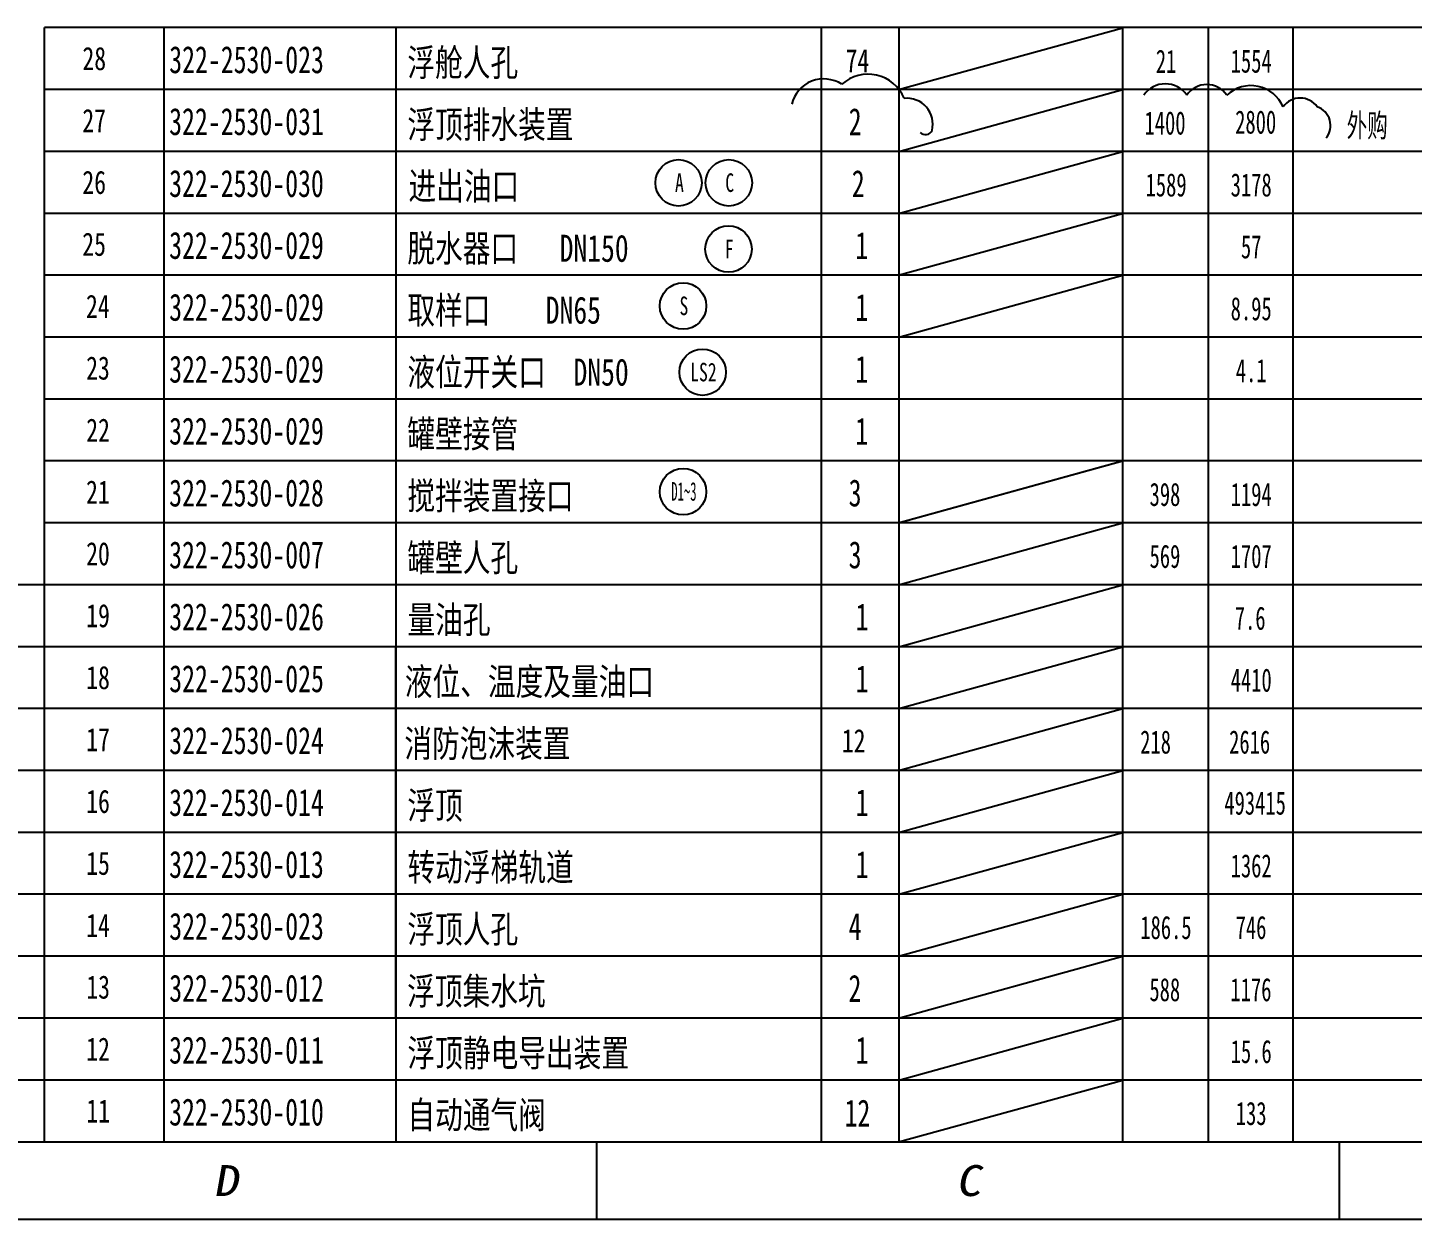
# Model space of a CAD drawing. Header units: inches. Extents: x 8 to 1207, y 9 to 860.
# Drawn here: x 829.1 to 1008.1, y 14.3 to 168.3 of the extents above; entities that cross this region are included whole.
import ezdxf
from ezdxf.enums import TextEntityAlignment as Align

# ---------------------------------------------------------------- set-up
doc = ezdxf.new("R2010")
doc.units = ezdxf.units.IN
doc.header["$MEASUREMENT"] = 0
for name, color, linetype in [('1', 2, 'Continuous'), ('2', 1, 'Continuous'), ('L2008-A', 1, 'Continuous')]:
    doc.layers.add(name, color=color, linetype=linetype)
doc.styles.add('HZ', font='NSimSun.ttf', dxfattribs={"width": 0.75})

msp = doc.modelspace()

# ---------------------------------------------------------------- linework, layer by layer
at = {"layer": '1'}
for p, q in [((1011.72, 168.26), (831.28, 168.26)), ((876.71, 168.26), (876.71, 24.26)), ((931.72, 24.26), (931.72, 168.26)), ((941.72, 168.26), (941.72, 24.26)), ((1011.72, 160.26), (831.29, 160.26)), ((1011.7, 152.26), (831.28, 152.26)), ((1011.7, 144.26), (831.28, 144.26)), ((1011.73, 136.26), (831.29, 136.26)), ((1011.73, 128.26), (831.3, 128.26)), ((1011.72, 120.26), (831.29, 120.26)), ((1011.72, 112.26), (831.29, 112.26)), ((1011.74, 104.26), (831.31, 104.26)), ((831.3, 96.26), (650.86, 96.26)), ((1011.74, 96.26), (831.31, 96.26)), ((831.3, 88.26), (650.87, 88.26)), ((1011.73, 88.26), (831.3, 88.26)), ((941.72, 80.26), (970.71, 88.26)), ((831.3, 80.26), (650.87, 80.26)), ((1011.72, 80.26), (831.29, 80.26)), ((831.3, 72.26), (650.86, 72.26)), ((1011.73, 72.26), (831.29, 72.26)), ((831.3, 64.26), (650.87, 64.26)), ((1011.73, 64.26), (831.3, 64.26)), ((831.3, 56.26), (650.87, 56.26)), ((1011.73, 56.26), (831.3, 56.26)), ((831.3, 48.26), (650.87, 48.26)), ((1011.73, 48.26), (831.3, 48.26)), ((831.29, 40.26), (650.87, 40.26)), ((1011.72, 40.26), (831.29, 40.26)), ((831.29, 32.26), (650.87, 32.26)), ((1011.72, 32.26), (831.29, 32.26))]:
    msp.add_line(p, q, dxfattribs=at)
at = {"layer": '1', "linetype": 'Continuous'}
for p, q in [((941.71, 160.25), (970.71, 168.25)), ((941.72, 152.26), (970.71, 160.26)), ((941.68, 144.26), (970.68, 152.26)), ((941.67, 136.26), (970.67, 144.26)), ((941.72, 128.26), (970.71, 136.26)), ((941.67, 104.26), (970.67, 112.26)), ((941.71, 104.26), (970.71, 112.26)), ((941.71, 96.26), (970.71, 104.26)), ((941.72, 88.26), (970.71, 96.26)), ((941.71, 72.26), (970.71, 80.26)), ((941.71, 64.26), (970.71, 72.26)), ((941.72, 56.26), (970.71, 64.26)), ((941.71, 48.26), (970.71, 56.26)), ((941.68, 40.26), (970.68, 48.26)), ((941.72, 32.26), (970.71, 40.26)), ((941.71, 24.26), (970.71, 32.26))]:
    msp.add_line(p, q, dxfattribs=at)
at = {"layer": '1'}
for centre in [(913.26, 148.21), (919.76, 148.21), (919.71, 139.65), (913.84, 132.29), (916.37, 123.73), (913.84, 108.29)]:
    msp.add_circle(centre, 3, dxfattribs=at)
at = {"layer": '1', "color": 6, "linetype": 'Continuous'}
for centre, radius, start, end in [((932.04, 157.38), 4.26, 56.7838, 166.7838), ((937.76, 157.22), 5.03, 22.2866, 132.2866), ((976.18, 157.61), 3.39, 35, 145), ((981.55, 157.74), 3.16, 35, 145), ((987.25, 156.23), 4.54, 23.12, 133.12), ((942.77, 155.78), 3.36, 346.2113, 96.2113), ((993.63, 156.48), 2.69, 35, 145), ((995, 155.61), 2.55, 320.9567, 70.9567), ((945.17, 155.4), 0.962, 224.454, 334.454)]:
    msp.add_arc(centre, radius, start, end, dxfattribs=at)
at = {"layer": '2'}
msp.add_line((831.29, 24.26), (831.29, 168.26), dxfattribs=at)
at = {"layer": '2', "color": 2}
for p, q in [((846.72, 168.26), (846.72, 24.26)), ((970.71, 24.26), (970.71, 168.26)), ((981.71, 168.26), (981.71, 24.26)), ((992.71, 24.26), (992.71, 168.26)), ((876.72, 40.26), (876.72, 88.26)), ((876.71, 40.26), (876.71, 32.26))]:
    msp.add_line(p, q, dxfattribs=at)
at = {"layer": 'L2008-A', "color": 7, "linetype": 'Continuous'}
for p, q in [((37.71, 24.26), (1191.71, 24.26)), ((902.71, 14.26), (902.71, 24.26)), ((998.71, 14.26), (998.71, 24.26)), ((12.71, 14.26), (1201.71, 14.26))]:
    msp.add_line(p, q, dxfattribs=at)

# ---------------------------------------------------------------- texts
at = {"layer": '1', "style": 'HZ'}
for s, height, width, p in [('28', 3, 0.75, (837.72, 164.25)), ('74', 3, 0.75, (936.38, 163.99)), ('21', 3, 0.65, (976.29, 163.92)), ('1554', 3, 0.65, (987.29, 163.92)), ('27', 3, 0.75, (837.71, 156.25)), ('2', 3.5, 0.7, (936.09, 156.11)), ('2800', 3, 0.65, (987.87, 156.04)), ('\\M+5CDE2\\M+5B9BA', 3, 0.65, (1002.29, 155.69)), ('1400', 3, 0.65, (976.15, 155.92)), ('26', 3, 0.75, (837.71, 148.25)), ('A', 2.4, 0.7, (913.37, 148.23)), ('C', 2.4, 0.7, (919.87, 148.23)), ('2', 3.5, 0.7, (936.49, 148.11)), ('1589', 3, 0.65, (976.29, 147.92)), ('3178', 3, 0.65, (987.29, 147.92)), ('25', 3, 0.75, (837.7, 140.25)), ('1 ', 3.5, 0.7, (937.77, 140.11)), ('F', 2.4, 0.7, (919.82, 139.67)), ('57', 3, 0.65, (987.29, 139.92)), ('24', 3, 0.75, (838.18, 132.25)), ('S', 2.4, 0.7, (913.95, 132.31)), ('1 ', 3.5, 0.7, (937.77, 132.11)), ('8.95', 3, 0.65, (987.29, 131.92)), ('23', 3, 0.75, (838.2, 124.25)), ('1 ', 3.5, 0.7, (937.77, 124.11)), ('4.1', 3, 0.65, (987.29, 123.92)), ('LS2', 2.4, 0.7, (916.47, 123.75)), ('22', 3, 0.75, (838.21, 116.25)), ('1 ', 3.5, 0.7, (937.77, 116.11)), ('21', 3, 0.75, (838.19, 108.25)), ('D1~3', 2.4, 0.5, (913.95, 108.31)), ('3', 3.5, 0.7, (936.08, 108.11)), ('398', 3, 0.65, (976.14, 107.92)), ('1194', 3, 0.65, (987.29, 107.92)), ('20', 3, 0.75, (838.2, 100.25)), ('3', 3.5, 0.7, (936.08, 100.11)), ('569', 3, 0.65, (976.14, 99.92)), ('1707', 3, 0.65, (987.29, 99.92)), ('19', 3, 0.75, (838.21, 92.25)), ('1 ', 3.5, 0.7, (937.82, 92.11)), ('7.6', 3, 0.65, (987.16, 91.92)), ('18', 3, 0.75, (838.21, 84.25)), ('1 ', 3.5, 0.7, (937.81, 84.11)), ('4410', 3, 0.65, (987.29, 83.92)), ('17', 3, 0.75, (838.21, 76.25)), ('12', 3, 0.75, (935.9, 76.11)), ('218', 3, 0.65, (974.93, 75.92)), ('2616', 3, 0.65, (987.09, 75.92)), ('16', 3, 0.75, (838.21, 68.25)), ('1 ', 3.5, 0.7, (937.81, 68.11)), ('493415 ', 3, 0.65, (988.46, 68.03)), ('15', 3, 0.75, (838.21, 60.25)), ('1 ', 3.5, 0.7, (937.82, 60.11)), ('1362', 3, 0.65, (987.29, 59.92)), ('4', 3.5, 0.7, (936.08, 52.11)), ('14', 3, 0.75, (838.21, 52.25)), ('186.5', 3, 0.65, (976.27, 51.95)), ('746', 3, 0.65, (987.27, 51.95)), ('13', 3, 0.75, (838.22, 44.25)), ('2', 3.5, 0.7, (936.06, 44.11)), ('588', 3, 0.65, (976.12, 43.92)), ('1176', 3, 0.65, (987.26, 43.92)), ('12', 3, 0.75, (838.21, 36.26)), ('1 ', 3.5, 0.7, (937.82, 36.11)), ('15.6', 3, 0.65, (987.29, 35.92)), ('11', 3, 0.75, (838.22, 28.26)), ('12', 3.5, 0.7, (936.38, 27.99)), ('133', 3, 0.65, (987.29, 27.92))]:
    msp.add_text(s, height=height, dxfattribs=dict(at, width=width)).set_placement(p, align=Align.MIDDLE)
for s, width, p in [('322-2530-023', 0.7, (847.41, 162.38)), ('\\M+5B8A1\\M+5B2D5\\M+5C8CB\\M+5BFD7', 0.75, (878.2, 162)), ('322-2530-031', 0.7, (847.4, 154.38)), ('\\M+5B8A1\\M+5B6A5\\M+5C5C5\\M+5CBAE\\M+5D7B0\\M+5D6C3', 0.75, (878.2, 154)), ('322-2530-030', 0.7, (847.4, 146.38)), ('\\M+5BDF8\\M+5B3F6\\M+5D3CD\\M+5BFDA', 0.75, (878.34, 146.03)), ('322-2530-029', 0.7, (847.4, 138.38)), ('\\M+5CDD1\\M+5CBAE\\M+5C6F7\\M+5BFDA   DN150', 0.75, (878.2, 138)), ('322-2530-029', 0.7, (847.4, 130.38)), ('\\M+5C8A1\\M+5D1F9\\M+5BFDA    DN65', 0.75, (878.2, 130)), ('322-2530-029', 0.7, (847.4, 122.38)), ('\\M+5D2BA\\M+5CEBB\\M+5BFAA\\M+5B9D8\\M+5BFDA  DN50', 0.75, (878.2, 122)), ('322-2530-029', 0.7, (847.4, 114.38)), ('\\M+5B9DE\\M+5B1DA\\M+5BDD3\\M+5B9DC', 0.75, (878.2, 114)), ('322-2530-028', 0.7, (847.4, 106.38)), ('\\M+5BDC1\\M+5B0E8\\M+5D7B0\\M+5D6C3\\M+5BDD3\\M+5BFDA', 0.75, (878.2, 106)), ('322-2530-007', 0.7, (847.4, 98.38)), ('\\M+5B9DE\\M+5B1DA\\M+5C8CB\\M+5BFD7', 0.75, (878.2, 98)), ('322-2530-026', 0.7, (847.41, 90.38)), ('\\M+5C1BF\\M+5D3CD\\M+5BFD7', 0.75, (878.21, 90)), ('\\M+5D2BA\\M+5CEBB\\M+5A1A2\\M+5CEC2\\M+5B6C8\\M+5BCB0\\M+5C1BF\\M+5D3CD\\M+5BFDA', 0.75, (877.87, 82)), ('322-2530-025', 0.7, (847.41, 82.38)), ('322-2530-024', 0.7, (847.41, 74.38)), ('\\M+5CFFB\\M+5B7C0\\M+5C5DD\\M+5C4AD\\M+5D7B0\\M+5D6C3', 0.75, (877.81, 74)), ('322-2530-014', 0.7, (847.4, 66.38)), ('\\M+5B8A1\\M+5B6A5', 0.75, (878.2, 66)), ('322-2530-013', 0.7, (847.4, 58.38)), ('\\M+5D7AA\\M+5B6AF\\M+5B8A1\\M+5CCDD\\M+5B9EC\\M+5B5C0', 0.75, (878.21, 58)), ('322-2530-023', 0.7, (847.41, 50.38)), ('\\M+5B8A1\\M+5B6A5\\M+5C8CB\\M+5BFD7', 0.75, (878.2, 50)), ('322-2530-012', 0.7, (847.41, 42.38)), ('\\M+5B8A1\\M+5B6A5\\M+5BCAF\\M+5CBAE\\M+5BFD3', 0.75, (878.17, 42)), ('322-2530-011', 0.7, (847.4, 34.38)), ('\\M+5B8A1\\M+5B6A5\\M+5BEB2\\M+5B5E7\\M+5B5BC\\M+5B3F6\\M+5D7B0\\M+5D6C3', 0.75, (878.21, 34)), ('322-2530-010', 0.7, (847.4, 26.38)), ('\\M+5D7D4\\M+5B6AF\\M+5CDA8\\M+5C6F8\\M+5B7A7', 0.75, (878.2, 26))]:
    msp.add_text(s, height=3.5, dxfattribs=dict(at, width=width)).set_placement(p)
at = {"layer": 'L2008-A', "color": 7, "linetype": 'Continuous', "oblique": 10, "width": 1.2}
for s, p, p2 in [('D', (853.11, 17.26), (856.31, 17.26)), ('C', (949.11, 17.26), (952.31, 17.26))]:
    msp.add_text(s, height=4, dxfattribs=at).set_placement(p, p2, align=Align.FIT)

doc.saveas('drawing.dxf')
